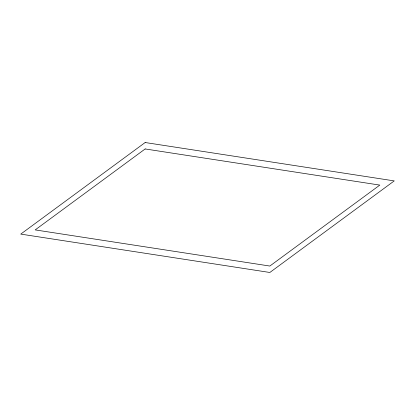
<?xml version="1.0" encoding="UTF-8"?>
<svg xmlns="http://www.w3.org/2000/svg" width="415" height="415" viewBox="0 0 415 415"><rect width="100%" height="100%" fill="white"/><g stroke="black" fill="none" stroke-linecap="round" stroke-linejoin="round"><path stroke-width="0.62" d="M145.157 142.527L20.75 234.102L269.843 272.473L394.25 180.899L145.157 142.527M145.162 148.954L35.187 229.905L269.838 266.046L379.813 185.095L145.162 148.954"/></g></svg>
